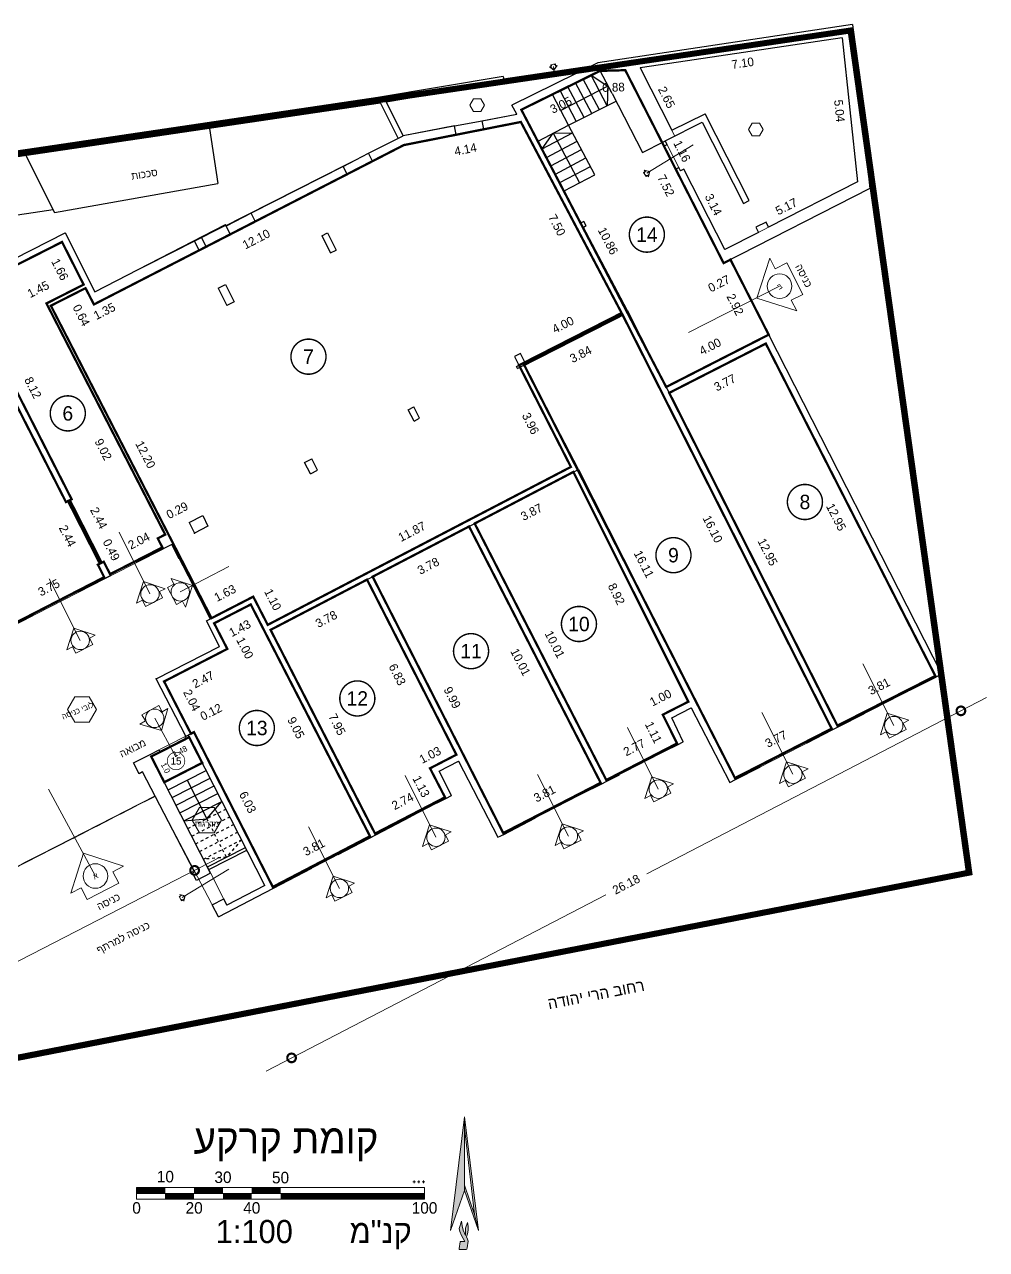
# Model space of a CAD drawing. Header units: metres. Extents: x 187806.3 to 187861.1, y 663121.6 to 663164.1.
# Drawn here: x 187827.69 to 187861.1, y 663121.57 to 663164.1 of the extents above; entities that cross this region are included whole.
import ezdxf
from ezdxf.enums import TextEntityAlignment as Align

# ---------------------------------------------------------------- set-up
doc = ezdxf.new("R2010")
doc.units = ezdxf.units.M
doc.header["$LTSCALE"] = 2.5
doc.header["$MEASUREMENT"] = 0
doc.linetypes.add('DASHED2', pattern=[0.375, 0.25, -0.125])
doc.layers.get('0').update_dxf_attribs({"linetype": 'CONTINUOUS'})
doc.layers.get('Defpoints').update_dxf_attribs({"linetype": 'CONTINUOUS'})
for name, color, linetype, lineweight in [('1201', 7, 'CONTINUOUS', 15), ('1202', 7, 'CONTINUOUS', 15), ('1203', 7, 'CONTINUOUS', 15), ('1204', 7, 'CONTINUOUS', 15), ('1205', 7, 'CONTINUOUS', 15), ('1206', 7, 'CONTINUOUS', 15), ('BM2221', 3, 'CONTINUOUS', 15), ('BM2223', 7, 'CONTINUOUS', 15), ('BM2224', 7, 'CONTINUOUS', 15), ('BM2225', 7, 'CONTINUOUS', 15)]:
    doc.layers.add(name, color=color, linetype=linetype, lineweight=lineweight)
for name, color, linetype in [('KAIAM', 1, 'CONTINUOUS'), ('KIR', 7, 'CONTINUOUS'), ('RegBi_Attach_Dimtext1', 7, 'CONTINUOUS'), ('RegBi_Flat_Dimtext', 7, 'CONTINUOUS'), ('TEXT', 7, 'CONTINUOUS'), ('ZEVA', 7, 'CONTINUOUS')]:
    doc.layers.add(name, color=color, linetype=linetype)
doc.styles.add('BM_heb', font='hebtxt.shx')
doc.styles.add('HEBTXT', font='HEBTXT.shx')
doc.styles.add('RegBi_STYLE', font='hebtxt.shx')
doc.dimstyles.new('DIM', dxfattribs={"dimscale": 0, "dimtxt": 0.3, "dimasz": 0.6, "dimexe": 1.2, "dimexo": 0, "dimgap": 0.2, "dimtad": 0, "dimzin": 1, "dimdsep": 46, "dimtxsty": 'BM_heb', "dimblk": 'DOTSMALL', "dimcen": 0.6, "dimdle": 1, "dimse1": 1, "dimse2": 1, "dimclrd": 2, "dimclre": 112, "dimclrt": 3, "dimazin": 0, "dimtfac": 1, "dimtmove": 0, "dimatfit": 3, "dimldrblk": 'DOTSMALL', "dimfxl": 1, "dimtolj": 2, "dimlwd": 9, "dimlwe": 0, "dimarcsym": 0})

# ---------------------------------------------------------------- blocks, each defined once
blk = doc.blocks.new('BM2221')
at = {"const_width": 0.05, "flags": 128}
blk.add_lwpolyline([(0.609, 0, -1), (-0.609, 0, -1)], format="xyb", close=True, dxfattribs=at)
at = {"color": 7, "style": 'BM_heb'}
blk.add_attdef('SUB_PARCEL', text='', height=0.5, dxfattribs=at).set_placement((0, 0), align=Align.MIDDLE_CENTER)
at = {"style": 'BM_heb'}
for tag, flags, p in [('ENTITY_TYPE', 3, (0, -0.572)), ('ENTITY_SUBTYPE', 1, (0, -1.171)), ('LEVEL', 1, (0, -1.827)), ('FLOOR', 1, (0, -2.359)), ('MLEVEL', 1, (0, -2.948)), ('INCL_IN_ASSET', 1, (0, -3.505)), ('BLD_NUM', 1, (0, -4.153)), ('BLD_SEC', 1, (0, -4.724)), ('BLD_ENT', 1, (0, -5.32)), ('STORAGE_NUM', 1, (0, -5.916)), ('PERMIT_STATUS', 1, (0, -6.512)), ('COLOR_CODE', 1, (0, -7.205))]:
    blk.add_attdef(tag, text='', height=0.5, dxfattribs=dict(at, flags=flags)).set_placement(p, align=Align.MIDDLE_CENTER)
blk = doc.blocks.new('1205')
for points in [[(0, 0), (-0.483, -3.942), (0, -2.552), (0, -2.373), (0, -0.376)], [(0.128, -4.317), (0.112, -4.243), (0.073, -4.168), (0.11, -4.06), (0.128, -3.928), (0.127, -3.789), (0.105, -3.659), (0.034, -3.867), (0.042, -4.112), (-0.042, -3.929), (-0.081, -3.783), (-0.099, -3.622), (-0.177, -3.87), (-0.156, -3.977), (-0.099, -4.112), (0.011, -4.319), (-0.131, -4.319), (-0.14, -4.323), (-0.147, -4.339), (-0.186, -4.564), (-0.184, -4.586), (-0.178, -4.602), (0.066, -4.602), (0.085, -4.587), (0.097, -4.546)]]:
    blk.add_hatch(color=256).paths.add_polyline_path(points)
h = blk.add_hatch(color=256)
h.paths.add_polyline_path([(0, 0), (0, -0.376), (0.357, -3.387), (0.486, -3.942)])
h.paths.add_polyline_path([(0, -2.373), (0, -2.552), (0.486, -3.942), (0.357, -3.387)], flags=17)
at = {"lineweight": 0}
for p, q in [((0, 0), (-0.483, -3.942)), ((0.486, -3.942), (0, 0)), ((0, -0.376), (0, 0)), ((0, 0), (0, -0.376)), ((0, -2.373), (0, -0.376)), ((0, -0.376), (0.357, -3.387)), ((-0.483, -3.942), (0, -2.552)), ((0.357, -3.387), (0, -2.373)), ((0, -2.552), (0, -2.373)), ((0, -2.373), (0, -2.552)), ((0, -2.552), (0.486, -3.942)), ((0.357, -3.387), (0.486, -3.942)), ((0.486, -3.942), (0.357, -3.387)), ((-0.099, -3.622), (-0.177, -3.87)), ((-0.081, -3.783), (-0.099, -3.622)), ((-0.042, -3.929), (-0.081, -3.783)), ((0.105, -3.659), (0.034, -3.867)), ((0.127, -3.789), (0.105, -3.659)), ((0.128, -3.928), (0.127, -3.789)), ((-0.177, -3.87), (-0.156, -3.977)), ((-0.156, -3.977), (-0.099, -4.112)), ((-0.099, -4.112), (0.011, -4.319)), ((0.042, -4.112), (-0.042, -3.929)), ((0.034, -3.867), (0.042, -4.112)), ((0.073, -4.168), (0.11, -4.06)), ((0.112, -4.243), (0.073, -4.168)), ((0.11, -4.06), (0.128, -3.928)), ((0.128, -4.317), (0.112, -4.243)), ((-0.147, -4.339), (-0.186, -4.564)), ((-0.186, -4.564), (-0.184, -4.586)), ((-0.184, -4.586), (-0.178, -4.602)), ((-0.178, -4.602), (0.066, -4.602)), ((-0.14, -4.323), (-0.147, -4.339)), ((-0.131, -4.319), (-0.14, -4.323)), ((0.011, -4.319), (-0.131, -4.319)), ((0.066, -4.602), (0.085, -4.587)), ((0.085, -4.587), (0.097, -4.546)), ((0.097, -4.546), (0.128, -4.317))]:
    blk.add_line(p, q, dxfattribs=at)
blk = doc.blocks.new('1203')
at = {"style": 'BM_heb'}
blk.add_attdef('TITLE', text='', height=1, dxfattribs=at).set_placement((0, 0), align=Align.MIDDLE_CENTER)
blk = doc.blocks.new('BM2224')
at = {"lineweight": 0}
blk.add_lwpolyline([(-0.007, 0.894), (-1.033, -0.14), (-0.623, -0.14), (-0.623, -0.592), (0.606, -0.592), (0.606, -0.14), (1.019, -0.14), (-0.007, 0.894)], close=True, dxfattribs=at)
blk.add_circle((0, 0), 0.427)
at = {"color": 252, "style": 'BM_heb'}
blk.add_attdef('BLD_ENT', text='', height=0.2, dxfattribs=at).set_placement((0, 0), align=Align.MIDDLE_CENTER)
at = {"style": 'BM_heb'}
for tag, flags, p in [('ENTITY_TYPE', 3, (0, -0.789)), ('STREET_NAME', 1, (0, -1.295)), ('HOUSE_NUM', 1, (0, -1.841)), ('LEVEL', 1, (0, -2.374)), ('FLOOR', 1, (-0.009, -2.869)), ('BLD_NUM', 1, (0, -3.433)), ('BLD_SEC', 1, (0, -3.953)), ('IS_NAIN_ENT', 1, (0, -4.474)), ('ENT_TO_TYPE', 1, (0, -4.979)), ('ENT_TYPE', 1, (0, -5.526))]:
    blk.add_attdef(tag, text='', height=0.4, dxfattribs=dict(at, flags=flags)).set_placement(p, align=Align.MIDDLE_CENTER)
blk = doc.blocks.new('1206')
for p, q in [((0, 0.4), (0, 0.2)), ((0, 0.4), (10, 0.4)), ((0, 0.2), (0, 0)), ((0, 0.2), (10, 0.2)), ((0, 0), (10, 0)), ((1, 0.2), (1, 0)), ((10, 0.4), (10, 0))]:
    blk.add_line(p, q)
at = {"const_width": 0.2}
for points in [[(0, 0.3), (1, 0.3)], [(1, 0.1), (2, 0.1)], [(2, 0.3), (3, 0.3)], [(3, 0.1), (4, 0.1)], [(4, 0.3), (5, 0.3)], [(5, 0.1), (10, 0.1)]]:
    blk.add_lwpolyline(points, dxfattribs=at)
at = {"style": 'BM_heb'}
blk.add_text('מ"נק', height=0.8, dxfattribs=at).set_placement((7.396, -1.524))
for tag, p in [('0.1', (1, 0.783)), ('0.3', (3, 0.76)), ('0.5', (5, 0.749)), ('0', (0, -0.304)), ('0.2', (2, -0.304)), ('0.4', (4, -0.304)), ('Max_scale', (10, -0.304))]:
    blk.add_attdef(tag, text='', height=0.4, dxfattribs=at).set_placement(p, align=Align.MIDDLE_CENTER)
blk.add_attdef('1:Scale', text='', height=0.8, dxfattribs=at).set_placement((5.427, -1.124), align=Align.MIDDLE_RIGHT)
blk = doc.blocks.new('BM2223')
at = {"lineweight": 0, "flags": 128}
blk.add_lwpolyline([(-0.508, 0), (-0.254, -0.44), (0.254, -0.44), (0.508, 0), (0.254, 0.44), (-0.254, 0.44)], close=True, dxfattribs=at)
at = {"color": 8, "style": 'BM_heb', "flags": 1}
blk.add_attdef('NUM_ID', text='', height=0.2, dxfattribs=at).set_placement((0, 0.22), align=Align.MIDDLE_CENTER)
at = {"color": 8, "style": 'BM_heb'}
blk.add_attdef('ENTITY_NAME', text='', height=0.2, dxfattribs=at).set_placement((0, -0.124), align=Align.MIDDLE_CENTER)
at = {"style": 'BM_heb'}
for tag, flags, p in [('ENTITY_TYPE', 3, (0, -0.789)), ('ENTITY_SUBTYPE', 1, (0, -1.407)), ('LEVEL', 1, (0, -2.024)), ('BLD_NUM', 1, (0, -2.549)), ('BLD_SEC', 1, (0, -3.101)), ('BLD_ENT', 1, (0, -3.665)), ('PERMIT_STATUS', 1, (0, -4.23)), ('FLOOR', 1, (-0.015, -4.894))]:
    blk.add_attdef(tag, text='', height=0.5, dxfattribs=dict(at, flags=flags)).set_placement(p, align=Align.MIDDLE_CENTER)
blk = doc.blocks.new('1201')
for p, q in [((0.043, 0), (-0.043, 0)), ((0, -0.043), (0, 0.043))]:
    blk.add_line(p, q)
blk = doc.blocks.new('1202')
for p, q in [((0.043, 0), (-0.043, 0)), ((0, -0.043), (0, 0.043))]:
    blk.add_line(p, q)
blk = doc.blocks.new('1204')
for p, q in [((0.043, 0), (-0.043, 0)), ((0, -0.043), (0, 0.043))]:
    blk.add_line(p, q)
blk = doc.blocks.new('BM2225')
at = {"color": 252, "lineweight": 0}
blk.add_lwpolyline([(-0.004, 0.483), (-0.559, -0.076), (-0.337, -0.076), (-0.337, -0.32), (0.328, -0.32), (0.328, -0.076), (0.551, -0.076), (-0.004, 0.483)], close=True, dxfattribs=at)
at = {"color": 252}
blk.add_circle((0, 0), 0.32, dxfattribs=at)
at = {"color": 252, "style": 'BM_heb', "flags": 1}
blk.add_attdef('NUM_ID', text='', height=0.2, dxfattribs=at).set_placement((0, 0), align=Align.MIDDLE_CENTER)
at = {"style": 'BM_heb'}
for tag, flags, p in [('ENTITY_TYPE', 3, (0, -0.499)), ('LEVEL', 1, (0, -0.905)), ('BLD_NUM', 1, (0, -1.241)), ('BLD_SEC', 1, (0, -1.618)), ('BLD_ENT', 1, (0, -2.001)), ('FLOOR', 1, (0.015, -2.394))]:
    blk.add_attdef(tag, text='', height=0.3, dxfattribs=dict(at, flags=flags)).set_placement(p, align=Align.MIDDLE_CENTER)
blk = doc.blocks.new('_DOTSMALL')
at = {"color": 0, "linetype": 'ByBlock', "const_width": 0.5}
blk.add_lwpolyline([(-0.0625, 0, 1), (0.0625, 0, 1)], format="xyb", close=True, dxfattribs=at)
blk = doc.blocks.new('*D20')
at = {"layer": 'Defpoints', "color": 0, "linetype": 'Continuous', "transparency": 16777216}
for p in [(187857.677, 663145.169), (187860.216, 663140.271), (187834.431, 663133.12)]:
    blk.add_point(p, dxfattribs=at)
at = {"layer": 'TEXT', "color": 2, "linetype": 'Continuous', "lineweight": 9, "transparency": 16777216}
for p, q in [((187861.104, 663140.731), (187849.303, 663134.614)), ((187836.082, 663127.761), (187847.883, 663133.878))]:
    blk.add_line(p, q, dxfattribs=at)
at = {"layer": 'TEXT', "color": 2, "linetype": 'Continuous', "lineweight": 9, "transparency": 16777216, "xscale": 0.6, "yscale": 0.6, "zscale": 0.6}
for p, rotation in [((187860.216, 663140.271), 27.39870712576829), ((187836.97, 663128.221), 207.3987071257683)]:
    blk.add_blockref('_DOTSMALL', p, dxfattribs=dict(at, rotation=rotation))
at = {"layer": 'TEXT', "linetype": 'Continuous', "transparency": 16777216, "insert": (187848.593, 663134.246), "char_height": 0.3, "attachment_point": 5, "rotation": 27.3987, "style": 'BM_heb'}
blk.add_mtext('\\A2;26.18', dxfattribs=at)
blk = doc.blocks.new('*D21')
at = {"layer": 'Defpoints', "color": 0, "linetype": 'Continuous', "transparency": 16777216}
for p in [(187831.515, 663138.797), (187833.603, 663134.732), (187811.51, 663128.524)]:
    blk.add_point(p, dxfattribs=at)
at = {"layer": 'TEXT', "color": 2, "linetype": 'Continuous', "lineweight": 9, "transparency": 16777216}
for p, q in [((187834.493, 663135.188), (187824.306, 663129.957)), ((187812.708, 663124.001), (187822.895, 663129.233))]:
    blk.add_line(p, q, dxfattribs=at)
at = {"layer": 'TEXT', "color": 2, "linetype": 'Continuous', "lineweight": 9, "transparency": 16777216, "xscale": 0.6, "yscale": 0.6, "zscale": 0.6}
for p, rotation in [((187833.603, 663134.732), 27.18234856761141), ((187813.598, 663124.458), 207.1823485676115)]:
    blk.add_blockref('_DOTSMALL', p, dxfattribs=dict(at, rotation=rotation))
at = {"layer": 'TEXT', "linetype": 'Continuous', "transparency": 16777216, "insert": (187823.601, 663129.595), "char_height": 0.3, "attachment_point": 5, "rotation": 27.1823, "style": 'BM_heb'}
blk.add_mtext('\\A2;22.49', dxfattribs=at)

msp = doc.modelspace()

# ---------------------------------------------------------------- linework, layer by layer
at = {"layer": 'BM2221', "const_width": 0.08}
msp.add_lwpolyline([(187848.559, 663162.516), (187847.683, 663162.492), (187844.949, 663161.143), (187849.98, 663151.516), (187853.54, 663153.332), (187852.212, 663155.938), (187851.974, 663155.817)], close=True, dxfattribs=at)
at = {"layer": 'BM2221', "color": 6, "const_width": 0.08}
msp.add_lwpolyline([(187828.611, 663154.338), (187834.19, 663143.489), (187835.639, 663144.235), (187836.142, 663143.257), (187846.67, 663148.741), (187844.869, 663152.269), (187848.432, 663154.085), (187844.933, 663160.718), (187840.869, 663159.916), (187830.106, 663154.382), (187829.814, 663154.948)], close=True, dxfattribs=at)
at = {"layer": 'BM2221', "color": 4, "const_width": 0.08}
msp.add_lwpolyline([(187832.581, 663146.392), (187828.458, 663154.417), (187829.748, 663155.071), (187828.999, 663156.552), (187825.647, 663154.853), (187829.331, 663147.619), (187829.268, 663147.587), (187830.375, 663145.413), (187830.447, 663145.449), (187830.667, 663145.017), (187832.483, 663145.946), (187832.322, 663146.259)], close=True, dxfattribs=at)
at = {"layer": 'BM2221', "color": 30, "const_width": 0.08}
msp.add_lwpolyline([(187830.462, 663144.913), (187830.243, 663145.346), (187830.313, 663145.381), (187829.205, 663147.556), (187829.135, 663147.52), (187825.446, 663154.751), (187822.081, 663153.043), (187827.131, 663143.198)], close=True, dxfattribs=at)
at = {"layer": 'BM2221', "color": 5, "const_width": 0.08}
msp.add_lwpolyline([(187848.465, 663154.022), (187845.047, 663152.282), (187852.369, 663137.937), (187855.725, 663139.654)], close=True, dxfattribs=at)
at = {"layer": 'BM2221', "color": 2, "const_width": 0.08}
msp.add_lwpolyline([(187859.327, 663141.484), (187853.439, 663153.023), (187850.085, 663151.311), (187855.926, 663139.757)], close=True, dxfattribs=at)
at = {"layer": 'BM2221', "color": 84, "const_width": 0.08}
msp.add_lwpolyline([(187849.862, 663140.138), (187850.75, 663140.59), (187846.756, 663148.566), (187843.329, 663146.775), (187847.9, 663137.869), (187850.356, 663139.14)], close=True, dxfattribs=at)
at = {"layer": 'BM2221', "color": 41, "const_width": 0.08}
msp.add_lwpolyline([(187847.704, 663137.773), (187843.134, 663146.673), (187839.785, 663144.929), (187844.321, 663136.027)], close=True, dxfattribs=at)
at = {"layer": 'BM2221', "color": 142, "const_width": 0.08}
msp.add_lwpolyline([(187842.693, 663138.748), (187839.591, 663144.828), (187836.24, 663143.082), (187839.869, 663136.009), (187842.299, 663137.269), (187841.778, 663138.275)], close=True, dxfattribs=at)
at = {"layer": 'BM2221', "color": 212, "const_width": 0.08}
msp.add_lwpolyline([(187835.552, 663143.965), (187834.281, 663143.311), (187834.738, 663142.422), (187832.542, 663141.291), (187833.475, 663139.477), (187833.58, 663139.531), (187836.318, 663134.157), (187839.693, 663135.918)], close=True, dxfattribs=at)
at = {"layer": 'BM2221', "color": 8, "const_width": 0.08}
msp.add_lwpolyline([(187832.549, 663137.793), (187833.867, 663138.465), (187833.412, 663139.356), (187832.095, 663138.685)], close=True, dxfattribs=at)
at = {"layer": 'BM2223', "ltscale": 0.5}
for points in [[(187810.978, 663124.928), (187829.95, 663128.658), (187860.599, 663134.575), (187856.449, 663164.102), (187857.047, 663158.403), (187852.212, 663155.938), (187859.115, 663142.395), (187859.554, 663141.544), (187858.613, 663141.067), (187852.185, 663137.785), (187850.847, 663140.38), (187850.172, 663140.032), (187850.567, 663139.197), (187844.136, 663135.881), (187842.77, 663138.529), (187842.095, 663138.181), (187842.52, 663137.334), (187834.431, 663133.12), (187832.236, 663137.311), (187816.557, 663129.281)], [(187821.806, 663153.145), (187829.102, 663156.863), (187830.141, 663154.822), (187840.666, 663160.15), (187839.971, 663161.541), (187839.96, 663161.563), (187814.789, 663157.629)]]:
    msp.add_lwpolyline(points, dxfattribs=at)
at = {"layer": 'BM2223'}
msp.add_lwpolyline([(187849.073, 663162.592), (187850.278, 663160.228), (187849.946, 663160.058), (187850.473, 663159.024), (187850.589, 663159.084), (187852.015, 663156.286), (187856.621, 663158.635), (187856.094, 663163.645)], close=True, dxfattribs=at)
at = {"layer": 'BM2223', "ltscale": 0.5}
for points in [[(187844.35, 663162.095), (187844.331, 663162.214), (187847.374, 663162.663), (187844.623, 663161.304), (187844.79, 663160.99), (187840.844, 663160.24), (187840.26, 663161.41)], [(187826.852, 663134.566), (187832.23, 663137.322), (187831.797, 663138.153), (187831.673, 663138.089), (187831.479, 663138.461), (187833.297, 663139.387), (187832.273, 663141.377), (187834.469, 663142.508), (187834.012, 663143.397), (187834.145, 663143.466), (187832.814, 663146.045), (187823.427, 663141.238)], [(187832.55, 663137.793), (187834.049, 663134.853), (187834.726, 663133.527), (187836.037, 663134.212), (187833.866, 663138.465)]]:
    msp.add_lwpolyline(points, close=True, dxfattribs=at)
at = {"layer": 'BM2224', "ltscale": 0.5}
for points in [[(187850.76, 663153.403), (187853.918, 663155.017)], [(187828.525, 663137.555), (187830.159, 663134.536)]]:
    msp.add_lwpolyline(points, dxfattribs=at)
at = {"layer": 'BM2225', "ltscale": 0.5}
for points in [[(187846.062, 663162.64), (187846.101, 663162.395)], [(187849.306, 663158.937), (187850.922, 663159.925)], [(187832.053, 663144.33), (187830.98, 663146.47)], [(187833.104, 663144.401), (187834.791, 663145.279)], [(187829.629, 663142.716), (187828.556, 663144.855)], [(187857.881, 663139.76), (187856.808, 663141.899)], [(187854.38, 663138.07), (187853.306, 663140.21)], [(187832.217, 663140.012), (187832.946, 663138.674)], [(187849.705, 663137.553), (187848.631, 663139.693)], [(187841.984, 663135.882), (187840.911, 663138.022)], [(187846.585, 663135.922), (187845.512, 663138.062)], [(187838.632, 663134.105), (187837.559, 663136.244)], [(187833.174, 663133.789), (187834.79, 663134.776)]]:
    msp.add_lwpolyline(points, dxfattribs=at)
at = {"layer": 'KAIAM', "color": 2, "linetype": 'Continuous'}
msp.add_line((187840.055, 663161.375), (187814.789, 663157.629), dxfattribs=at)
at = {"layer": 'KAIAM', "color": 4, "linetype": 'Continuous'}
msp.add_lwpolyline([(187860.599, 663134.575), (187810.978, 663124.928), (187806.268, 663156.599), (187856.463, 663164.003)], close=True, dxfattribs=at)
at = {"layer": 'KAIAM', "color": 2, "linetype": 'Continuous'}
msp.add_lwpolyline([(187839.96, 663161.563), (187814.76, 663157.826)], dxfattribs=at)
at = {"layer": 'KIR', "color": 3}
for p, q in [((187856.449, 663164.102), (187847.607, 663162.777)), ((187856.449, 663164.102), (187857.047, 663158.403)), ((187856.094, 663163.645), (187850.092, 663162.745)), ((187856.094, 663163.645), (187856.621, 663158.635)), ((187847.607, 663162.777), (187844.623, 663161.304)), ((187850.092, 663162.745), (187849.073, 663162.592)), ((187849.073, 663162.592), (187850.173, 663160.437)), ((187844.318, 663162.292), (187839.96, 663161.563)), ((187844.318, 663162.292), (187844.35, 663162.095)), ((187847.683, 663162.492), (187844.949, 663161.143)), ((187848.561, 663162.509), (187847.683, 663162.492)), ((187849.839, 663160.004), (187848.561, 663162.509)), ((187844.35, 663162.095), (187840.26, 663161.41)), ((187840.666, 663160.15), (187839.96, 663161.563)), ((187840.26, 663161.41), (187840.844, 663160.24)), ((187844.79, 663160.99), (187844.623, 663161.304)), ((187843.592, 663160.762), (187844.79, 663160.99)), ((187846.442, 663158.322), (187844.949, 663161.143)), ((187850.173, 663160.437), (187851.331, 663160.999)), ((187852.865, 663157.989), (187851.331, 663160.999)), ((187842.629, 663160.579), (187840.844, 663160.24)), ((187842.686, 663160.275), (187842.629, 663160.579)), ((187843.648, 663160.465), (187843.592, 663160.762)), ((187843.648, 663160.465), (187844.933, 663160.718)), ((187844.933, 663160.718), (187846.986, 663156.827)), ((187849.991, 663160.082), (187851.229, 663160.713)), ((187851.229, 663160.713), (187852.668, 663157.888)), ((187839.639, 663159.63), (187840.844, 663160.24)), ((187840.869, 663159.916), (187842.686, 663160.275)), ((187849.884, 663160.027), (187849.991, 663160.082)), ((187850.009, 663159.935), (187849.946, 663160.058)), ((187839.775, 663159.362), (187839.639, 663159.63)), ((187839.899, 663159.426), (187840.869, 663159.916)), ((187849.902, 663159.879), (187849.839, 663160.004)), ((187849.902, 663159.879), (187850.009, 663159.935)), ((187838.762, 663159.17), (187835.572, 663157.546)), ((187838.898, 663158.902), (187838.762, 663159.17)), ((187839.899, 663159.426), (187839.775, 663159.362)), ((187835.708, 663157.278), (187838.898, 663158.902)), ((187850.311, 663159.077), (187850.417, 663159.133)), ((187850.366, 663158.97), (187850.311, 663159.077)), ((187851.792, 663156.173), (187850.366, 663158.97)), ((187850.472, 663159.024), (187850.417, 663159.133)), ((187850.589, 663159.084), (187850.472, 663159.024)), ((187852.015, 663156.287), (187850.589, 663159.084)), ((187848.629, 663154.185), (187846.442, 663158.322)), ((187857.047, 663158.403), (187851.974, 663155.817)), ((187856.621, 663158.635), (187853.538, 663157.064)), ((187852.668, 663157.888), (187852.865, 663157.989)), ((187835.708, 663157.278), (187835.572, 663157.546)), ((187830.137, 663154.823), (187834.671, 663157.156)), ((187834.842, 663156.817), (187834.671, 663157.156)), ((187847.114, 663157.265), (187847.025, 663157.219)), ((187847.199, 663157.106), (187847.11, 663157.059)), ((187847.199, 663157.106), (187847.114, 663157.265)), ((187853.447, 663157.242), (187853.091, 663157.06)), ((187853.091, 663157.06), (187853.182, 663156.882)), ((187853.538, 663157.064), (187853.447, 663157.242)), ((187827.362, 663155.981), (187829.102, 663156.863)), ((187829.102, 663156.863), (187830.137, 663154.823)), ((187834.007, 663156.394), (187833.835, 663156.733)), ((187834.007, 663156.394), (187834.842, 663156.817)), ((187838.019, 663156.77), (187838.215, 663156.869)), ((187838.019, 663156.77), (187838.322, 663156.172)), ((187838.215, 663156.869), (187838.518, 663156.272)), ((187848.432, 663154.085), (187846.986, 663156.827)), ((187853.182, 663156.882), (187852.015, 663156.287)), ((187827.467, 663155.776), (187828.999, 663156.552)), ((187829.748, 663155.071), (187828.999, 663156.552)), ((187833.755, 663156.268), (187830.106, 663154.382)), ((187833.755, 663156.268), (187833.584, 663156.606)), ((187833.755, 663156.268), (187834.007, 663156.394)), ((187838.322, 663156.172), (187838.518, 663156.272)), ((187851.974, 663155.817), (187851.792, 663156.173)), ((187828.458, 663154.417), (187829.748, 663155.071)), ((187829.814, 663154.948), (187828.611, 663154.338)), ((187830.106, 663154.382), (187829.814, 663154.948)), ((187834.424, 663154.947), (187834.674, 663155.074)), ((187834.424, 663154.947), (187834.727, 663154.349)), ((187834.674, 663155.074), (187834.977, 663154.476)), ((187825.446, 663154.751), (187829.108, 663147.573)), ((187825.647, 663154.853), (187829.331, 663147.619)), ((187832.581, 663146.392), (187828.458, 663154.417)), ((187832.67, 663146.437), (187828.611, 663154.338)), ((187834.977, 663154.476), (187834.727, 663154.349)), ((187848.432, 663154.085), (187845.075, 663152.373)), ((187848.629, 663154.185), (187855.949, 663139.713)), ((187844.901, 663152.207), (187848.465, 663154.022)), ((187848.465, 663154.022), (187855.264, 663140.557)), ((187853.54, 663153.332), (187849.98, 663151.516)), ((187859.554, 663141.544), (187853.54, 663153.332)), ((187853.44, 663153.023), (187850.085, 663151.311)), ((187859.349, 663141.44), (187853.44, 663153.023)), ((187844.92, 663152.676), (187844.715, 663152.572)), ((187844.715, 663152.572), (187844.901, 663152.207)), ((187845.075, 663152.373), (187844.92, 663152.676)), ((187844.78, 663152.224), (187844.869, 663152.269)), ((187844.812, 663152.161), (187844.78, 663152.224)), ((187844.812, 663152.161), (187844.901, 663152.207)), ((187846.67, 663148.741), (187844.901, 663152.207)), ((187846.939, 663148.656), (187845.047, 663152.282)), ((187841.022, 663150.725), (187841.217, 663150.824)), ((187841.222, 663150.333), (187841.022, 663150.725)), ((187841.417, 663150.432), (187841.217, 663150.824)), ((187841.222, 663150.333), (187841.417, 663150.432)), ((187837.423, 663148.891), (187837.672, 663149.018)), ((187837.872, 663148.626), (187837.672, 663149.018)), ((187836.142, 663143.257), (187846.67, 663148.741)), ((187836.24, 663143.082), (187846.939, 663148.656)), ((187837.623, 663148.499), (187837.423, 663148.891)), ((187837.623, 663148.499), (187837.872, 663148.626)), ((187846.756, 663148.566), (187850.75, 663140.59)), ((187846.939, 663148.656), (187851.089, 663140.436)), ((187829.135, 663147.52), (187829.108, 663147.573)), ((187829.331, 663147.619), (187829.135, 663147.52)), ((187829.636, 663146.709), (187829.205, 663147.556)), ((187829.698, 663146.741), (187829.267, 663147.588)), ((187833.409, 663146.815), (187833.883, 663147.054)), ((187833.883, 663147.054), (187834.061, 663146.684)), ((187830.313, 663145.381), (187829.636, 663146.709)), ((187830.375, 663145.413), (187829.698, 663146.741)), ((187832.858, 663146.068), (187832.67, 663146.437)), ((187833.409, 663146.815), (187833.597, 663146.445)), ((187834.061, 663146.684), (187833.597, 663146.445)), ((187847.704, 663137.773), (187843.134, 663146.673)), ((187847.9, 663137.869), (187843.329, 663146.775)), ((187832.323, 663146.259), (187832.581, 663146.392)), ((187832.468, 663145.975), (187832.323, 663146.259)), ((187832.858, 663146.068), (187832.51, 663145.894)), ((187833.068, 663145.552), (187832.814, 663146.045)), ((187833.112, 663145.575), (187832.858, 663146.068)), ((187831.576, 663145.479), (187832.483, 663145.946)), ((187831.599, 663145.435), (187832.506, 663145.902)), ((187832.51, 663145.894), (187832.468, 663145.975)), ((187833.112, 663145.575), (187833.068, 663145.552)), ((187830.242, 663145.345), (187830.447, 663145.449)), ((187830.487, 663144.864), (187830.242, 663145.345)), ((187830.447, 663145.449), (187830.692, 663144.968)), ((187831.599, 663145.435), (187831.576, 663145.479)), ((187829.554, 663144.446), (187830.462, 663144.913)), ((187829.577, 663144.402), (187830.485, 663144.869)), ((187830.692, 663144.968), (187830.487, 663144.864)), ((187842.693, 663138.748), (187839.591, 663144.828)), ((187839.785, 663144.929), (187844.321, 663136.027)), ((187829.577, 663144.402), (187829.554, 663144.446)), ((187833.943, 663143.979), (187833.898, 663143.957)), ((187834.145, 663143.466), (187833.898, 663143.957)), ((187834.19, 663143.489), (187833.943, 663143.979)), ((187834.012, 663143.397), (187835.639, 663144.235)), ((187834.281, 663143.311), (187835.552, 663143.965)), ((187835.552, 663143.965), (187836.056, 663142.986)), ((187835.639, 663144.235), (187836.142, 663143.257)), ((187827.131, 663143.198), (187827.958, 663143.623)), ((187827.154, 663143.153), (187827.981, 663143.579)), ((187827.981, 663143.579), (187827.958, 663143.623)), ((187834.469, 663142.508), (187834.012, 663143.397)), ((187834.738, 663142.422), (187834.281, 663143.311)), ((187839.869, 663136.009), (187836.24, 663143.082)), ((187836.056, 663142.986), (187839.693, 663135.918)), ((187832.273, 663141.377), (187834.469, 663142.508)), ((187832.542, 663141.291), (187834.738, 663142.422)), ((187833.297, 663139.387), (187832.273, 663141.377)), ((187858.42, 663141.03), (187859.327, 663141.484)), ((187858.443, 663140.986), (187859.349, 663141.44)), ((187859.554, 663141.544), (187859.349, 663141.44)), ((187833.471, 663139.486), (187832.542, 663141.291)), ((187858.443, 663140.986), (187858.42, 663141.03)), ((187849.862, 663140.138), (187850.75, 663140.59)), ((187855.264, 663140.557), (187855.748, 663139.609)), ((187849.862, 663140.138), (187850.378, 663139.095)), ((187850.172, 663140.032), (187850.847, 663140.38)), ((187850.567, 663139.197), (187850.172, 663140.032)), ((187850.847, 663140.38), (187852.185, 663137.785)), ((187852.388, 663137.89), (187851.089, 663140.436)), ((187855.926, 663139.757), (187856.817, 663140.212)), ((187855.949, 663139.713), (187856.839, 663140.167)), ((187856.839, 663140.167), (187856.817, 663140.212)), ((187854.85, 663139.203), (187855.725, 663139.654)), ((187854.873, 663139.159), (187855.748, 663139.609)), ((187855.748, 663139.609), (187855.949, 663139.713)), ((187833.262, 663139.369), (187833.376, 663139.427)), ((187833.262, 663139.369), (187833.298, 663139.298)), ((187833.298, 663139.298), (187833.412, 663139.356)), ((187833.58, 663139.531), (187833.376, 663139.427)), ((187836.037, 663134.212), (187833.376, 663139.427)), ((187836.318, 663134.157), (187833.58, 663139.531)), ((187850.378, 663139.095), (187850.567, 663139.197)), ((187854.873, 663139.159), (187854.85, 663139.203)), ((187831.479, 663138.461), (187832.059, 663138.756)), ((187832.059, 663138.756), (187832.37, 663138.915)), ((187832.095, 663138.685), (187832.406, 663138.844)), ((187832.406, 663138.844), (187832.37, 663138.915)), ((187841.778, 663138.275), (187842.693, 663138.748)), ((187849.949, 663138.937), (187850.356, 663139.14)), ((187849.972, 663138.892), (187849.949, 663138.937)), ((187849.972, 663138.892), (187850.378, 663139.095)), ((187831.673, 663138.089), (187831.479, 663138.461)), ((187834.16, 663134.637), (187832.095, 663138.685)), ((187842.095, 663138.181), (187842.77, 663138.529)), ((187842.77, 663138.529), (187844.136, 663135.881)), ((187852.365, 663137.935), (187853.229, 663138.376)), ((187852.388, 663137.89), (187853.252, 663138.331)), ((187853.252, 663138.331), (187853.229, 663138.376)), ((187831.797, 663138.153), (187831.673, 663138.089)), ((187833.604, 663134.685), (187831.797, 663138.153)), ((187842.299, 663137.269), (187841.778, 663138.275)), ((187842.52, 663137.334), (187842.095, 663138.181)), ((187847.9, 663137.869), (187848.334, 663138.095)), ((187847.923, 663137.825), (187848.357, 663138.051)), ((187848.357, 663138.051), (187848.334, 663138.095)), ((187847.036, 663137.441), (187847.704, 663137.773)), ((187847.058, 663137.396), (187847.726, 663137.728)), ((187847.726, 663137.728), (187847.923, 663137.825)), ((187852.185, 663137.785), (187852.388, 663137.89)), ((187842, 663137.114), (187842.299, 663137.269)), ((187842.022, 663137.07), (187842, 663137.114)), ((187842.021, 663137.073), (187842.322, 663137.225)), ((187842.322, 663137.225), (187842.52, 663137.334)), ((187847.058, 663137.396), (187847.036, 663137.441)), ((187839.869, 663136.009), (187841.093, 663136.646)), ((187841.116, 663136.602), (187841.093, 663136.646)), ((187839.892, 663135.965), (187841.116, 663136.602)), ((187844.321, 663136.027), (187845.421, 663136.6)), ((187844.344, 663135.983), (187845.444, 663136.556)), ((187845.444, 663136.556), (187845.421, 663136.6)), ((187838.561, 663135.326), (187839.693, 663135.918)), ((187838.585, 663135.282), (187839.892, 663135.965)), ((187844.136, 663135.881), (187844.344, 663135.983)), ((187838.585, 663135.282), (187838.561, 663135.326)), ((187833.524, 663134.644), (187833.604, 663134.685)), ((187833.663, 663134.378), (187833.524, 663134.644)), ((187834.16, 663134.637), (187833.663, 663134.378)), ((187834.431, 663133.12), (187837.671, 663134.806)), ((187836.318, 663134.157), (187837.648, 663134.85)), ((187837.671, 663134.806), (187837.648, 663134.85)), ((187836.037, 663134.212), (187834.726, 663133.527)), ((187834.213, 663133.537), (187834.614, 663133.747)), ((187834.726, 663133.527), (187834.614, 663133.747)), ((187834.431, 663133.12), (187834.213, 663133.537))]:
    msp.add_line(p, q, dxfattribs=at)
at = {"layer": 'KIR', "color": 1}
for p, q in [((187847.662, 663161.145), (187847.102, 663162.206)), ((187847.931, 663161.28), (187847.371, 663162.338)), ((187848.105, 663161.712), (187847.683, 663162.492)), ((187846.855, 663160.747), (187846.295, 663161.807)), ((187847.126, 663160.876), (187846.564, 663161.939)), ((187847.395, 663161.011), (187846.833, 663162.072)), ((187846.59, 663160.607), (187846.026, 663161.674)), ((187846.59, 663160.607), (187848.244, 663161.437)), ((187848.105, 663161.712), (187849.153, 663159.654)), ((187845.53, 663160.046), (187846.59, 663160.607)), ((187847.502, 663158.884), (187846.59, 663160.607)), ((187845.67, 663159.781), (187846.73, 663160.342)), ((187845.824, 663159.489), (187846.884, 663160.05)), ((187849.153, 663159.654), (187849.884, 663160.027)), ((187845.979, 663159.197), (187847.039, 663159.759)), ((187846.133, 663158.906), (187847.193, 663159.467)), ((187846.288, 663158.614), (187847.348, 663159.175)), ((187846.442, 663158.322), (187847.502, 663158.884))]:
    msp.add_line(p, q, dxfattribs=at)
at = {"layer": 'KIR', "color": 2}
for p, q in [((187828.74, 663157.576), (187834.404, 663158.579)), ((187828.694, 663157.669), (187818.339, 663156.133))]:
    msp.add_line(p, q, dxfattribs=at)
at = {"layer": 'KIR', "color": 1, "linetype": 'Continuous'}
for p, q in [((187832.549, 663137.793), (187833.867, 663138.465)), ((187832.686, 663137.526), (187834.003, 663138.198)), ((187832.822, 663137.258), (187834.139, 663137.93)), ((187832.959, 663136.991), (187834.276, 663137.663)), ((187833.094, 663136.724), (187834.411, 663137.396)), ((187833.231, 663136.457), (187834.548, 663137.129)), ((187834.094, 663134.764), (187835.411, 663135.436))]:
    msp.add_line(p, q, dxfattribs=at)
at = {"layer": 'KIR', "color": 1, "linetype": 'DASHED2', "ltscale": 0.1}
for p, q in [((187833.367, 663136.189), (187834.684, 663136.861)), ((187833.504, 663135.922), (187834.821, 663136.594)), ((187833.64, 663135.656), (187834.957, 663136.328)), ((187834.708, 663135.19), (187834.026, 663136.525)), ((187833.777, 663135.388), (187835.094, 663136.06)), ((187833.913, 663135.121), (187835.23, 663135.793)), ((187835.23, 663135.793), (187834.708, 663135.19)), ((187834.708, 663135.19), (187833.913, 663135.121))]:
    msp.add_line(p, q, dxfattribs=at)
at = {"layer": 'KIR', "color": 3, "linetype": 'Continuous'}
for p, q in [((187834.049, 663134.853), (187835.366, 663135.525)), ((187834.094, 663134.764), (187835.411, 663135.436))]:
    msp.add_line(p, q, dxfattribs=at)
at = {"layer": 'KIR', "color": 1}
for points in [[(187847.371, 663162.338), (187847.957, 663161.958), (187847.931, 663161.28)], [(187847.957, 663161.958), (187846.319, 663161.119)], [(187845.67, 663159.781), (187846.059, 663160.327), (187846.73, 663160.342)], [(187846.059, 663160.327), (187846.972, 663158.603)], [(187833.231, 663136.457), (187834.026, 663136.525), (187834.548, 663137.129)]]:
    msp.add_lwpolyline(points, dxfattribs=at)
at = {"layer": 'KIR', "color": 2}
for points in [[(187834.12, 663160.493), (187834.404, 663158.579)], [(187827.741, 663159.549), (187828.74, 663157.576)]]:
    msp.add_lwpolyline(points, dxfattribs=at)
at = {"layer": 'KIR', "color": 1, "ltscale": 0.5}
for points in [[(187842.629, 663160.579), (187843.592, 663160.762)], [(187842.686, 663160.275), (187843.648, 663160.465)], [(187838.762, 663159.17), (187839.639, 663159.63)], [(187838.898, 663158.902), (187839.775, 663159.362)], [(187835.572, 663157.546), (187834.697, 663157.103)], [(187834.842, 663156.817), (187835.708, 663157.278)]]:
    msp.add_lwpolyline(points, dxfattribs=at)
at = {"layer": 'KIR', "color": 3}
for p in [(187833.597, 663146.445), (187832.273, 663141.377), (187832.542, 663141.291), (187833.293, 663139.394), (187833.471, 663139.486)]:
    msp.add_point(p, dxfattribs=at)
at = {"layer": 'TEXT', "color": 1, "ltscale": 0.5}
msp.add_lwpolyline([(187833.344, 663137.862), (187834.026, 663136.525)], dxfattribs=at)
at = {"layer": 'TEXT', "color": 2, "linetype": 'DASHED2'}
msp.add_lwpolyline([(187826.852, 663134.566), (187832.236, 663137.311)], dxfattribs=at)
at = {"layer": 'ZEVA', "color": 130, "linetype": 'Continuous', "const_width": 0.2}
msp.add_lwpolyline([(187860.487, 663134.655), (187811.061, 663125.046), (187806.382, 663156.515), (187856.378, 663163.89)], close=True, dxfattribs=at)

# ---------------------------------------------------------------- block references
at = {"layer": '1201', "ltscale": 0.5}
msp.add_blockref('1201', (187841.225, 663123.916), dxfattribs=at)
at = {"layer": '1202', "ltscale": 0.5}
msp.add_blockref('1202', (187841.386, 663123.916), dxfattribs=at)
at = {"layer": '1203', "ltscale": 0.5}
msp.add_blockref('1203', (187836.776, 663125.403), dxfattribs=at).add_auto_attribs({'TITLE': 'עקרק תמוק'})
at = {"layer": '1204', "ltscale": 0.5}
msp.add_blockref('1204', (187841.552, 663123.916), dxfattribs=at)
at = {"layer": '1205', "ltscale": 0.5}
msp.add_blockref('1205', (187842.971, 663126.17), dxfattribs=at)
at = {"layer": '1206', "ltscale": 0.5}
msp.add_blockref('1206', (187831.587, 663123.316), dxfattribs=at).add_auto_attribs({'Max_scale': '100', '0.5': '50', '0.4': '40', '0.3': '30', '0.2': '20', '0.1': '10', '0': '0', '1:Scale': '1:100'})
at = {"layer": 'BM2221', "ltscale": 0.5}
for p, values in [((187849.309, 663156.806), {'SUB_PARCEL': '14'}), ((187837.557, 663152.569), {'SUB_PARCEL': '7'}), ((187829.198, 663150.6), {'SUB_PARCEL': '6'}), ((187854.798, 663147.523), {'SUB_PARCEL': '8'}), ((187850.232, 663145.676), {'SUB_PARCEL': '9'}), ((187846.95, 663143.287), {'SUB_PARCEL': '10'}), ((187843.203, 663142.343), {'SUB_PARCEL': '11'}), ((187839.253, 663140.702), {'SUB_PARCEL': '12'}), ((187835.764, 663139.676), {'SUB_PARCEL': '13'})]:
    msp.add_blockref('BM2221', p, dxfattribs=at).add_auto_attribs(values)
at = {"layer": 'BM2221', "ltscale": 0.5, "xscale": 0.5, "yscale": 0.5, "zscale": 0.5}
msp.add_blockref('BM2221', (187832.958, 663138.53), dxfattribs=at).add_auto_attribs({'SUB_PARCEL': '15'})
at = {"layer": 'BM2223', "ltscale": 0.5, "xscale": 0.5, "yscale": 0.5, "zscale": 0.5}
for p in [(187843.417, 663161.304), (187853.097, 663160.457)]:
    msp.add_blockref('BM2223', p, dxfattribs=at)
at = {"layer": 'BM2223', "ltscale": 0.5}
ref = msp.add_blockref('BM2223', (187829.692, 663140.313), dxfattribs=at)
ref.add_attrib('ENTITY_NAME', 'הסינכ יבול', dxfattribs={"layer": '0', "color": 8, "height": 0.2, "rotation": 22, "style": 'BM_heb'}).set_placement((187829.541, 663140.279), align=Align.MIDDLE_CENTER)
msp.add_blockref('BM2223', (187834.026, 663136.477), dxfattribs=at).add_auto_attribs({'ENTITY_NAME': 'תוגרדמ'})
at = {"layer": 'BM2224', "ltscale": 0.5}
ref = msp.add_blockref('BM2224', (187853.918, 663155.017), dxfattribs=dict(at, rotation=116.9999999999897))
ref.add_attrib('BLD_ENT', 'ב', dxfattribs={"layer": '0', "color": 252, "height": 0.2, "rotation": 30, "style": 'BM_heb'}).set_placement((187853.916, 663155.011), align=Align.MIDDLE_CENTER)
at = {"layer": 'BM2224', "ltscale": 0.5, "rotation": 27}
msp.add_blockref('BM2224', (187830.159, 663134.536), dxfattribs=at).add_auto_attribs({'BLD_ENT': 'א'})
at = {"layer": 'BM2225', "ltscale": 0.5, "xscale": 0.25, "yscale": 0.25, "zscale": 0.25}
for p, rotation in [((187846.062, 663162.64), 189), ((187849.306, 663158.937), 301.2325050334123), ((187833.174, 663133.789), 301.2325050334123)]:
    msp.add_blockref('BM2225', p, dxfattribs=dict(at, rotation=rotation))
at = {"layer": 'BM2225', "ltscale": 0.5}
for p, rotation in [((187832.053, 663144.33), 27), ((187833.104, 663144.401), 297), ((187829.629, 663142.716), 27), ((187832.217, 663140.012), 209), ((187857.881, 663139.76), 27), ((187854.38, 663138.07), 27), ((187849.705, 663137.553), 27), ((187841.984, 663135.882), 27), ((187846.585, 663135.922), 27), ((187838.632, 663134.105), 27)]:
    msp.add_blockref('BM2225', p, dxfattribs=dict(at, rotation=rotation))

# ---------------------------------------------------------------- texts
at = {"layer": 'RegBi_Attach_Dimtext1', "style": 'RegBi_STYLE'}
for s, rotation, p in [('7.10', 8.5298, (187852.637, 663162.763)), ('2.65', 297.0049, (187849.996, 663161.574)), ('5.04', 276.0003, (187855.999, 663161.102)), ('1.16', 297.0081, (187850.53, 663159.705)), ('3.14', 297.0114, (187851.622, 663157.849)), ('5.17', 27.0134, (187854.154, 663157.781))]:
    msp.add_text(s, height=0.3, rotation=rotation, dxfattribs=at).set_placement(p, align=Align.MIDDLE)
at = {"layer": 'RegBi_Flat_Dimtext', "style": 'RegBi_STYLE'}
for s, height, rotation, p in [('0.88', 0.3, 1.5386, (187848.15, 663161.922)), ('3.05', 0.3, 26.2764, (187846.324, 663161.307)), ('4.14', 0.3, 11.1694, (187843.009, 663159.768)), ('7.52', 0.3, 297.0113, (187849.972, 663158.511)), ('7.50', 0.3, 297.8147, (187846.187, 663157.14)), ('10.86', 0.3, 297.5898, (187847.961, 663156.589)), ('12.10', 0.3, 27.2129, (187835.743, 663156.651)), ('1.66', 0.3, 296.8498, (187828.926, 663155.598)), ('0.27', 0.3, 27.0117, (187851.813, 663155.106)), ('1.45', 0.3, 26.8826, (187828.172, 663154.907)), ('2.92', 0.3, 297.0117, (187852.377, 663154.381)), ('0.64', 0.3, 297.2679, (187829.668, 663154.008)), ('1.35', 0.3, 26.8913, (187830.472, 663154.149)), ('4.00', 0.3, 27.0021, (187846.396, 663153.676)), ('4.00', 0.3, 27.0308, (187851.506, 663152.923)), ('3.84', 0.3, 26.9724, (187847.01, 663152.653)), ('3.77', 0.3, 27.0329, (187852.017, 663151.668)), ('8.12', 0.3, 296.9887, (187827.988, 663151.49)), ('3.96', 0.3, 297.036, (187845.271, 663150.25)), ('9.02', 0.3, 297.1905, (187830.432, 663149.348)), ('12.20', 0.3, 297.2125, (187831.898, 663149.169)), ('2.44', 0.3, 296.9877, (187830.278, 663146.967)), ('0.29', 0.3, 27.209, (187832.996, 663147.235)), ('3.87', 0.3, 27.5933, (187845.302, 663147.174)), ('12.95', 0.3, 297.0329, (187855.884, 663146.999)), ('11.87', 0.3, 27.516, (187841.147, 663146.495)), ('16.10', 0.3, 296.8053, (187851.596, 663146.585)), ('2.44', 0.3, 296.9877, (187829.192, 663146.348)), ('2.04', 0.3, 27.104, (187831.669, 663146.175)), ('0.49', 0.3, 296.9772, (187830.712, 663145.861)), ('12.95', 0.3, 296.8194, (187853.505, 663145.787)), ('3.78', 0.3, 27.516, (187841.718, 663145.304)), ('16.11', 0.3, 297.0407, (187849.207, 663145.364)), ('3.75', 0.3, 27.2362, (187828.541, 663144.553)), ('8.92', 0.3, 296.6009, (187848.252, 663144.327)), ('1.63', 0.3, 27.2469, (187834.658, 663144.36)), ('1.10', 0.3, 297.2306, (187836.32, 663144.135)), ('3.78', 0.3, 27.516, (187838.174, 663143.458)), ('1.43', 0.3, 27.2306, (187835.173, 663143.14)), ('10.01', 0.3, 297.1705, (187846.112, 663142.578)), ('1.00', 0.3, 297.2306, (187835.351, 663142.456)), ('10.01', 0.3, 297.1788, (187844.92, 663141.967)), ('6.83', 0.3, 297.0357, (187840.643, 663141.533)), ('2.47', 0.3, 27.25, (187833.897, 663141.359)), ('3.81', 0.3, 26.9229, (187857.373, 663141.12)), ('2.04', 0.3, 297.2297, (187833.507, 663140.64)), ('9.99', 0.3, 297.0037, (187842.552, 663140.732)), ('1.00', 0.3, 26.9695, (187849.785, 663140.727)), ('0.12', 0.3, 27.0326, (187834.173, 663140.232)), ('9.05', 0.3, 297.224, (187837.125, 663139.685)), ('7.95', 0.3, 297.1635, (187838.553, 663139.801)), ('1.11', 0.3, 296.3212, (187849.54, 663139.525)), ('2.77', 0.3, 27.3523, (187848.87, 663139.002)), ('3.77', 0.3, 27.0921, (187853.792, 663139.294)), ('1.48', 0.2, 27.0326, (187833.096, 663138.866)), ('1.03', 0.3, 27.3403, (187841.781, 663138.738)), ('1.0', 0.2, 297.2297, (187832.595, 663138.289)), ('1.13', 0.3, 297.3596, (187841.472, 663137.648)), ('3.81', 0.3, 27.2974, (187845.755, 663137.398)), ('6.03', 0.3, 297.0014, (187835.448, 663137.098)), ('2.74', 0.3, 27.4197, (187840.826, 663137.136)), ('3.81', 0.3, 27.5461, (187837.746, 663135.534))]:
    msp.add_text(s, height=height, rotation=rotation, dxfattribs=at).set_placement(p, align=Align.MIDDLE)
at = {"layer": 'TEXT', "style": 'HEBTXT'}
for s, height, rotation, p in [('תוככס', 0.26, 9, (187831.88, 663158.78)), ('הסינכ', 0.26, 297, (187854.644, 663155.322)), ('האובמ', 0.26, 27, (187831.509, 663138.861)), ('הסינכ', 0.26, 27, (187830.67, 663133.536)), ('ףתרמל הסינכ', 0.26, 27, (187831.182, 663132.287)), ('הדוהי ירה בוחר', 0.4, 11, (187847.58, 663130.232))]:
    msp.add_text(s, height=height, rotation=rotation, dxfattribs=at).set_placement(p, align=Align.CENTER)

# ---------------------------------------------------------------- dimensions: what is measured, and where the dimension line sits
at = {"layer": 'TEXT', "linetype": 'Continuous'}
dim = msp.add_aligned_dim(p1=(187834.431, 663133.12), p2=(187857.677, 663145.169), distance=-5.518, dimstyle='DIM', override={"dimscale": 1, "dimclrt": 256}, dxfattribs=at)
dim.commit()
dim.dimension.update_dxf_attribs({"geometry": '*D20', "text_midpoint": (187848.593, 663134.246)})
at = {"layer": 'TEXT', "color": 3, "linetype": 'Continuous'}
dim = msp.add_aligned_dim(p1=(187811.51, 663128.524), p2=(187831.515, 663138.797), distance=-4.571, dimstyle='DIM', override={"dimscale": 1, "dimclrt": 256}, dxfattribs=at)
dim.commit()
dim.dimension.update_dxf_attribs({"geometry": '*D21', "text_midpoint": (187823.601, 663129.595)})

doc.saveas('drawing.dxf')
